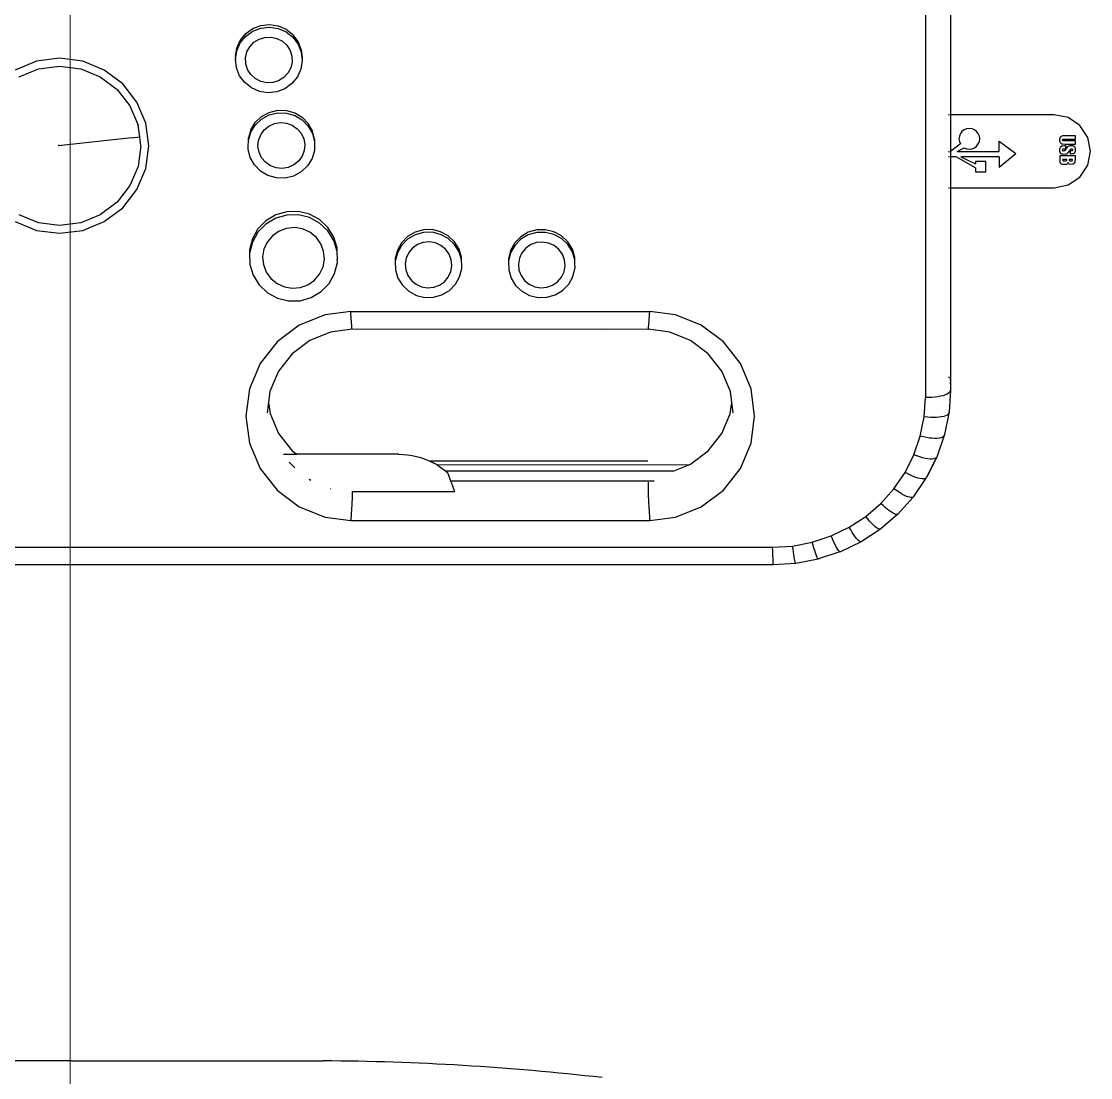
# Model space of a CAD drawing. Header units: millimetres. Extents: x 3552052 to 4144896, y -707811 to -630695.
# Drawn here: x 3697262.9 to 3697517.8, y -683741.3 to -683489.4 of the extents above; entities that cross this region are included whole.
import ezdxf

# ---------------------------------------------------------------- set-up
doc = ezdxf.new("R2010")
doc.units = ezdxf.units.MM
doc.header["$LTSCALE"] = 6
doc.header["$MEASUREMENT"] = 0
doc.layers.add('ELE-4M UPS P.SB', color=3, linetype='CONTINUOUS', lineweight=0)
doc.layers.add('EQP', color=6, linetype='CONTINUOUS', lineweight=0)

# ---------------------------------------------------------------- blocks, each defined once
blk = doc.blocks.new('2')
at = {"layer": 'ELE-4M UPS P.SB', "color": 251, "linetype": 'ByBlock'}
blk.add_line((3601460.77, -685926.45), (3601460.77, -681421.37), dxfattribs=at)

msp = doc.modelspace()

# ---------------------------------------------------------------- linework, layer by layer
at = {"layer": 'EQP', "lineweight": -3}
for p, q in [((3697478.43, -683296.71), (3697478.43, -683579.12)), ((3697484.38, -683418.49), (3697484.37, -683493.56)), ((3697316.35, -683492.36), (3697318.02, -683491.16)), ((3697316.35, -683492.99), (3697318.02, -683491.78)), ((3697318.02, -683491.16), (3697319.96, -683490.41)), ((3697318.02, -683491.78), (3697319.96, -683491.04)), ((3697319.96, -683490.41), (3697322.03, -683490.19)), ((3697319.96, -683491.04), (3697322.03, -683490.82)), ((3697322.03, -683490.19), (3697324.08, -683490.5)), ((3697322.03, -683490.82), (3697324.08, -683491.12)), ((3697324.08, -683490.5), (3697325.99, -683491.32)), ((3697324.08, -683491.12), (3697325.99, -683491.94)), ((3697325.99, -683491.32), (3697327.61, -683492.59)), ((3697325.99, -683491.94), (3697327.61, -683493.22)), ((3697314.21, -683495.83), (3697315.05, -683493.96)), ((3697314.21, -683496.45), (3697315.05, -683494.58)), ((3697315.05, -683493.96), (3697316.35, -683492.36)), ((3697315.05, -683494.58), (3697316.35, -683492.99)), ((3697317.31, -683495.47), (3697318.3, -683494.42)), ((3697318.3, -683494.42), (3697319.53, -683493.66)), ((3697319.53, -683493.66), (3697320.92, -683493.24)), ((3697320.92, -683493.24), (3697322.38, -683493.18)), ((3697322.38, -683493.18), (3697323.8, -683493.5)), ((3697323.8, -683493.5), (3697325.09, -683494.16)), ((3697325.09, -683494.16), (3697326.16, -683495.13)), ((3697328.85, -683494.24), (3697327.61, -683492.59)), ((3697327.61, -683493.22), (3697328.85, -683494.86)), ((3697329.6, -683496.14), (3697328.85, -683494.24)), ((3697484.37, -683493.56), (3697484.38, -683495.91)), ((3697313.9, -683497.84), (3697314.21, -683495.83)), ((3697313.9, -683498.47), (3697314.21, -683496.45)), ((3697316.31, -683498.12), (3697316.63, -683496.73)), ((3697316.63, -683496.73), (3697317.31, -683495.47)), ((3697326.16, -683495.13), (3697326.93, -683496.34)), ((3697326.93, -683496.34), (3697327.36, -683497.71)), ((3697328.85, -683494.86), (3697329.6, -683496.76)), ((3697329.6, -683496.14), (3697329.83, -683498.16)), ((3697329.6, -683496.76), (3697329.83, -683498.79)), ((3697484.38, -683495.91), (3697484.37, -683511.73)), ((3697266.49, -683498.95), (3697261.35, -683501.04)), ((3697271.99, -683498.24), (3697266.49, -683498.95)), ((3697277.5, -683498.95), (3697271.99, -683498.24)), ((3697282.63, -683501.04), (3697277.5, -683498.95)), ((3697313.9, -683497.84), (3697313.9, -683498.47)), ((3697314.12, -683500.49), (3697313.9, -683498.47)), ((3697316.36, -683499.55), (3697316.31, -683498.12)), ((3697316.79, -683500.91), (3697316.36, -683499.55)), ((3697327.42, -683499.13), (3697327.09, -683500.53)), ((3697327.36, -683497.71), (3697327.42, -683499.13)), ((3697329.83, -683498.79), (3697329.52, -683500.81)), ((3697329.83, -683498.16), (3697329.83, -683498.79)), ((3697262.31, -683502.66), (3697266.98, -683500.77)), ((3697266.98, -683500.77), (3697271.99, -683500.12)), ((3697271.99, -683500.12), (3697277.01, -683500.77)), ((3697277.01, -683500.77), (3697281.68, -683502.66)), ((3697287.04, -683504.35), (3697282.63, -683501.04)), ((3697314.88, -683502.4), (3697314.12, -683500.49)), ((3697317.57, -683502.12), (3697316.79, -683500.91)), ((3697318.64, -683503.09), (3697317.57, -683502.12)), ((3697326.42, -683501.79), (3697325.43, -683502.84)), ((3697327.09, -683500.53), (3697326.42, -683501.79)), ((3697329.52, -683500.81), (3697328.68, -683502.67)), ((3697281.68, -683502.66), (3697285.69, -683505.68)), ((3697290.42, -683508.67), (3697287.04, -683504.35)), ((3697316.11, -683504.04), (3697314.88, -683502.4)), ((3697317.74, -683505.31), (3697316.11, -683504.04)), ((3697319.93, -683503.76), (3697318.64, -683503.09)), ((3697321.35, -683504.08), (3697319.93, -683503.76)), ((3697322.8, -683504.02), (3697321.35, -683504.08)), ((3697324.19, -683503.6), (3697322.8, -683504.02)), ((3697325.43, -683502.84), (3697324.19, -683503.6)), ((3697327.38, -683504.27), (3697325.7, -683505.48)), ((3697328.68, -683502.67), (3697327.38, -683504.27)), ((3697285.69, -683505.68), (3697288.76, -683509.61)), ((3697319.64, -683506.13), (3697317.74, -683505.31)), ((3697321.7, -683506.44), (3697319.64, -683506.13)), ((3697323.77, -683506.22), (3697321.7, -683506.44)), ((3697325.7, -683505.48), (3697323.77, -683506.22)), ((3697288.76, -683509.61), (3697290.7, -683514.19)), ((3697292.55, -683513.71), (3697290.42, -683508.67)), ((3697318.64, -683513.52), (3697320.14, -683512.11)), ((3697320.14, -683512.11), (3697321.96, -683511.13)), ((3697320.14, -683512.73), (3697321.96, -683511.75)), ((3697321.96, -683511.13), (3697323.98, -683510.64)), ((3697321.96, -683511.75), (3697323.98, -683511.26)), ((3697323.98, -683510.64), (3697326.06, -683510.68)), ((3697323.98, -683511.26), (3697326.06, -683511.31)), ((3697326.06, -683510.68), (3697328.06, -683511.25)), ((3697326.06, -683511.31), (3697328.06, -683511.87)), ((3697328.06, -683511.25), (3697329.84, -683512.31)), ((3697328.06, -683511.87), (3697329.84, -683512.93)), ((3697331.28, -683513.78), (3697329.84, -683512.31)), ((3697484.16, -683511.73), (3697483.9, -683511.73)), ((3697484.37, -683511.73), (3697484.32, -683511.73)), ((3697509.1, -683511.73), (3697484.37, -683511.73)), ((3697484.37, -683511.73), (3697484.38, -683520.43)), ((3697512.42, -683512.39), (3697509.1, -683511.73)), ((3697515.24, -683514.28), (3697512.42, -683512.39)), ((3697291.07, -683516.99), (3697290.7, -683514.19)), ((3697293.28, -683519.11), (3697292.55, -683513.71)), ((3697317.56, -683515.27), (3697318.64, -683513.52)), ((3697317.56, -683515.89), (3697318.64, -683514.15)), ((3697318.64, -683514.15), (3697320.14, -683512.73)), ((3697320.77, -683515.31), (3697321.89, -683514.4)), ((3697321.89, -683514.4), (3697323.21, -683513.8)), ((3697323.21, -683513.8), (3697324.65, -683513.56)), ((3697324.65, -683513.56), (3697326.1, -683513.7)), ((3697326.1, -683513.7), (3697327.46, -683514.19)), ((3697327.46, -683514.19), (3697328.65, -683515.02)), ((3697328.65, -683515.02), (3697329.58, -683516.12)), ((3697329.84, -683512.93), (3697331.28, -683514.4)), ((3697332.28, -683515.56), (3697331.28, -683513.78)), ((3697331.28, -683514.4), (3697332.28, -683516.19)), ((3697488.87, -683514.97), (3697488.23, -683515.05)), ((3697489.51, -683515.05), (3697488.87, -683514.97)), ((3697517.13, -683517.1), (3697515.24, -683514.28)), ((3697289.15, -683517.21), (3697271.7, -683519.14)), ((3697289.15, -683517.21), (3697291.07, -683516.99)), ((3697291.36, -683519.11), (3697291.07, -683516.99)), ((3697317.56, -683515.27), (3697316.98, -683517.23)), ((3697316.98, -683517.85), (3697317.56, -683515.89)), ((3697316.98, -683517.85), (3697316.98, -683517.23)), ((3697319.42, -683517.82), (3697319.92, -683516.48)), ((3697319.92, -683516.48), (3697320.77, -683515.31)), ((3697329.58, -683516.12), (3697330.19, -683517.41)), ((3697330.19, -683517.41), (3697330.43, -683518.82)), ((3697332.78, -683517.55), (3697332.28, -683515.56)), ((3697332.28, -683516.19), (3697332.78, -683518.17)), ((3697332.78, -683517.55), (3697332.78, -683518.17)), ((3697486.49, -683516.8), (3697486.4, -683517.44)), ((3697486.4, -683517.44), (3697486.49, -683518.08)), ((3697486.73, -683516.2), (3697486.49, -683516.8)), ((3697487.12, -683515.69), (3697486.73, -683516.2)), ((3697487.64, -683515.3), (3697487.12, -683515.69)), ((3697488.23, -683515.05), (3697487.64, -683515.3)), ((3697490.11, -683515.3), (3697489.51, -683515.05)), ((3697490.62, -683515.69), (3697490.11, -683515.3)), ((3697491.01, -683516.2), (3697490.62, -683515.69)), ((3697491.26, -683516.8), (3697491.01, -683516.2)), ((3697491.34, -683517.44), (3697491.26, -683516.8)), ((3697491.26, -683518.08), (3697491.34, -683517.44)), ((3697510.43, -683517.74), (3697510.46, -683517.44)), ((3697510.46, -683517.44), (3697510.54, -683517.17)), ((3697510.54, -683517.17), (3697510.66, -683516.96)), ((3697510.66, -683516.96), (3697510.81, -683516.81)), ((3697510.81, -683516.81), (3697510.99, -683516.71)), ((3697510.99, -683516.71), (3697511.17, -683516.66)), ((3697511.4, -683517.57), (3697511.1, -683517.59)), ((3697511.17, -683516.66), (3697511.96, -683516.64)), ((3697514.07, -683517.57), (3697511.4, -683517.57)), ((3697511.96, -683516.64), (3697514.07, -683516.64)), ((3697514.07, -683516.64), (3697514.07, -683517.57)), ((3697517.79, -683520.42), (3697517.13, -683517.1)), ((3697271.68, -683518.89), (3697271.68, -683518.94)), ((3697271.68, -683518.94), (3697271.7, -683519.14)), ((3697291.36, -683519.11), (3697290.7, -683524.02)), ((3697292.55, -683524.51), (3697293.28, -683519.11)), ((3697316.94, -683519.27), (3697316.98, -683517.85)), ((3697316.95, -683519.31), (3697316.94, -683519.27)), ((3697316.94, -683519.89), (3697316.95, -683519.31)), ((3697317.43, -683521.87), (3697316.94, -683519.89)), ((3697319.28, -683519.24), (3697319.42, -683517.82)), ((3697319.53, -683520.65), (3697319.28, -683519.24)), ((3697330.43, -683518.82), (3697330.3, -683520.24)), ((3697332.78, -683518.17), (3697332.74, -683520.21)), ((3697486.73, -683518.67), (3697484.38, -683520.43)), ((3697485.95, -683520.47), (3697487.64, -683519.58)), ((3697486.49, -683518.08), (3697486.73, -683518.67)), ((3697487.64, -683519.58), (3697488.23, -683519.83)), ((3697488.23, -683519.83), (3697488.87, -683519.91)), ((3697488.87, -683519.91), (3697489.51, -683519.83)), ((3697489.51, -683519.83), (3697490.11, -683519.58)), ((3697490.11, -683519.58), (3697490.62, -683519.19)), ((3697490.62, -683519.19), (3697491.01, -683518.67)), ((3697491.01, -683518.67), (3697491.26, -683518.08)), ((3697496.01, -683518), (3697499.98, -683520.94)), ((3697496.01, -683520.47), (3697496.01, -683518)), ((3697510.46, -683518), (3697510.43, -683517.74)), ((3697510.43, -683520.13), (3697510.47, -683519.79)), ((3697510.52, -683518.24), (3697510.46, -683518)), ((3697510.47, -683519.79), (3697510.57, -683519.5)), ((3697510.63, -683518.43), (3697510.52, -683518.24)), ((3697510.57, -683519.5), (3697510.73, -683519.28)), ((3697510.78, -683518.58), (3697510.63, -683518.43)), ((3697510.73, -683519.28), (3697510.93, -683519.15)), ((3697510.96, -683518.68), (3697510.78, -683518.58)), ((3697510.93, -683519.15), (3697511.2, -683519.09)), ((3697511.12, -683518.73), (3697510.96, -683518.68)), ((3697511.05, -683517.63), (3697511.04, -683517.7)), ((3697511.04, -683517.7), (3697511.05, -683517.77)), ((3697511.05, -683520.02), (3697511.04, -683520.09)), ((3697511.04, -683520.09), (3697511.05, -683520.18)), ((3697511.1, -683517.59), (3697511.05, -683517.63)), ((3697511.05, -683517.77), (3697511.11, -683517.81)), ((3697511.09, -683519.97), (3697511.05, -683520.02)), ((3697511.19, -683519.94), (3697511.09, -683519.97)), ((3697511.11, -683517.81), (3697511.45, -683517.83)), ((3697511.69, -683518.76), (3697511.12, -683518.73)), ((3697511.35, -683519.93), (3697511.19, -683519.94)), ((3697511.2, -683519.09), (3697511.55, -683519.07)), ((3697511.78, -683519.93), (3697511.35, -683519.93)), ((3697511.45, -683517.83), (3697514.07, -683517.83)), ((3697511.55, -683519.07), (3697511.78, -683519.07)), ((3697514.07, -683518.76), (3697511.69, -683518.76)), ((3697511.74, -683520.19), (3697512.06, -683519.76)), ((3697511.78, -683519.07), (3697511.78, -683519.93)), ((3697512.06, -683519.76), (3697512.39, -683519.3)), ((3697512.39, -683519.3), (3697512.51, -683519.2)), ((3697512.51, -683519.2), (3697512.68, -683519.12)), ((3697512.68, -683519.12), (3697512.88, -683519.06)), ((3697512.9, -683520.04), (3697512.78, -683520.22)), ((3697512.88, -683519.06), (3697513.14, -683519.04)), ((3697513, -683519.96), (3697512.9, -683520.04)), ((3697513.11, -683519.92), (3697513, -683519.96)), ((3697513.27, -683519.91), (3697513.11, -683519.92)), ((3697513.14, -683519.04), (3697513.5, -683519.07)), ((3697513.39, -683519.92), (3697513.27, -683519.91)), ((3697513.47, -683519.95), (3697513.39, -683519.92)), ((3697513.52, -683520), (3697513.47, -683519.95)), ((3697513.5, -683519.07), (3697513.74, -683519.15)), ((3697513.54, -683520.08), (3697513.52, -683520)), ((3697513.53, -683520.14), (3697513.54, -683520.08)), ((3697513.74, -683519.15), (3697513.91, -683519.28)), ((3697513.91, -683519.28), (3697514.04, -683519.48)), ((3697514.04, -683519.48), (3697514.12, -683519.74)), ((3697514.07, -683517.83), (3697514.07, -683518.76)), ((3697514.14, -683520.05), (3697514.11, -683520.38)), ((3697514.12, -683519.74), (3697514.14, -683520.05)), ((3697318.44, -683523.66), (3697317.43, -683521.87)), ((3697320.14, -683521.94), (3697319.53, -683520.65)), ((3697321.07, -683523.04), (3697320.14, -683521.94)), ((3697329.79, -683521.58), (3697328.95, -683522.75)), ((3697330.3, -683520.24), (3697329.79, -683521.58)), ((3697332.16, -683522.17), (3697331.08, -683523.91)), ((3697332.74, -683520.21), (3697332.16, -683522.17)), ((3697483.9, -683520.47), (3697484.16, -683520.47)), ((3697484.16, -683521.71), (3697483.9, -683521.71)), ((3697484.38, -683520.43), (3697484.32, -683520.47)), ((3697484.38, -683521.71), (3697484.32, -683521.71)), ((3697484.38, -683521.71), (3697484.37, -683529.11)), ((3697484.38, -683520.43), (3697484.38, -683521.71)), ((3697485.74, -683521.71), (3697484.38, -683521.71)), ((3697490.32, -683524.36), (3697485.74, -683521.71)), ((3697485.95, -683520.47), (3697496.01, -683520.47)), ((3697496.01, -683521.71), (3697486.87, -683521.71)), ((3697486.87, -683521.71), (3697490.32, -683523.4)), ((3697496.01, -683524.18), (3697499.98, -683520.94)), ((3697496.01, -683521.71), (3697496.01, -683524.18)), ((3697510.46, -683520.45), (3697510.43, -683520.13)), ((3697510.56, -683520.72), (3697510.46, -683520.45)), ((3697510.51, -683522.52), (3697510.51, -683521.45)), ((3697510.51, -683521.45), (3697514.07, -683521.45)), ((3697510.52, -683522.98), (3697510.51, -683522.52)), ((3697510.69, -683520.94), (3697510.56, -683520.72)), ((3697510.86, -683521.07), (3697510.69, -683520.94)), ((3697511.09, -683521.13), (3697510.86, -683521.07)), ((3697511.05, -683520.18), (3697511.11, -683520.23)), ((3697511.42, -683521.16), (3697511.09, -683521.13)), ((3697511.11, -683520.23), (3697511.2, -683520.27)), ((3697512.11, -683522.37), (3697511.12, -683522.37)), ((3697511.12, -683522.37), (3697511.14, -683522.53)), ((3697511.14, -683522.53), (3697511.18, -683522.62)), ((3697511.18, -683522.62), (3697511.27, -683522.66)), ((3697511.2, -683520.27), (3697511.32, -683520.28)), ((3697511.27, -683522.66), (3697511.45, -683522.68)), ((3697511.32, -683520.28), (3697511.58, -683520.26)), ((3697511.87, -683521.12), (3697511.42, -683521.16)), ((3697511.45, -683522.68), (3697511.78, -683522.68)), ((3697511.58, -683520.26), (3697511.74, -683520.19)), ((3697511.78, -683522.68), (3697511.97, -683522.66)), ((3697512.04, -683521.07), (3697511.87, -683521.12)), ((3697511.97, -683522.66), (3697512.06, -683522.63)), ((3697512.18, -683521), (3697512.04, -683521.07)), ((3697512.06, -683522.63), (3697512.1, -683522.54)), ((3697512.1, -683522.54), (3697512.11, -683522.37)), ((3697512.3, -683520.89), (3697512.18, -683521)), ((3697512.45, -683520.72), (3697512.3, -683520.89)), ((3697512.78, -683520.22), (3697512.45, -683520.72)), ((3697513.46, -683522.37), (3697512.67, -683522.37)), ((3697512.67, -683522.37), (3697512.67, -683522.47)), ((3697512.67, -683522.47), (3697512.69, -683522.58)), ((3697512.69, -683522.58), (3697512.74, -683522.64)), ((3697512.74, -683522.64), (3697512.87, -683522.67)), ((3697512.87, -683522.67), (3697513.12, -683522.68)), ((3697512.99, -683521.08), (3697512.99, -683520.22)), ((3697512.99, -683520.22), (3697513.26, -683520.22)), ((3697513.13, -683521.08), (3697512.99, -683521.08)), ((3697513.12, -683522.68), (3697513.36, -683522.65)), ((3697513.49, -683521.06), (3697513.13, -683521.08)), ((3697513.26, -683520.22), (3697513.49, -683520.19)), ((3697513.36, -683522.65), (3697513.44, -683522.57)), ((3697513.44, -683522.57), (3697513.46, -683522.37)), ((3697513.49, -683520.19), (3697513.53, -683520.14)), ((3697513.73, -683521), (3697513.49, -683521.06)), ((3697513.9, -683520.87), (3697513.73, -683521)), ((3697514.03, -683520.66), (3697513.9, -683520.87)), ((3697514.11, -683520.38), (3697514.03, -683520.66)), ((3697514.07, -683522.37), (3697514.05, -683522.76)), ((3697514.07, -683521.45), (3697514.07, -683522.37)), ((3697517.13, -683523.75), (3697517.79, -683520.42)), ((3697290.7, -683524.02), (3697288.76, -683528.6)), ((3697290.42, -683529.54), (3697292.55, -683524.51)), ((3697319.88, -683525.13), (3697318.44, -683523.66)), ((3697321.66, -683526.19), (3697319.88, -683525.13)), ((3697322.26, -683523.87), (3697321.07, -683523.04)), ((3697323.62, -683524.36), (3697322.26, -683523.87)), ((3697325.07, -683524.5), (3697323.62, -683524.36)), ((3697326.51, -683524.26), (3697325.07, -683524.5)), ((3697327.83, -683523.66), (3697326.51, -683524.26)), ((3697328.95, -683522.75), (3697327.83, -683523.66)), ((3697331.08, -683523.91), (3697329.58, -683525.33)), ((3697490.32, -683522.84), (3697490.32, -683523.4)), ((3697492.79, -683522.84), (3697490.32, -683522.84)), ((3697490.32, -683524.36), (3697490.32, -683525.31)), ((3697492.79, -683525.31), (3697492.79, -683522.84)), ((3697510.57, -683523.26), (3697510.52, -683522.98)), ((3697510.66, -683523.41), (3697510.57, -683523.26)), ((3697510.81, -683523.52), (3697510.66, -683523.41)), ((3697511.03, -683523.58), (3697510.81, -683523.52)), ((3697511.34, -683523.6), (3697511.03, -683523.58)), ((3697511.67, -683523.6), (3697511.34, -683523.6)), ((3697511.98, -683523.57), (3697511.67, -683523.6)), ((3697512.19, -683523.49), (3697511.98, -683523.57)), ((3697512.34, -683523.32), (3697512.19, -683523.49)), ((3697512.43, -683523.05), (3697512.34, -683523.32)), ((3697512.51, -683523.29), (3697512.43, -683523.05)), ((3697512.62, -683523.44), (3697512.51, -683523.29)), ((3697512.79, -683523.51), (3697512.62, -683523.44)), ((3697513.06, -683523.54), (3697512.79, -683523.51)), ((3697513.45, -683523.5), (3697513.06, -683523.54)), ((3697513.61, -683523.46), (3697513.45, -683523.5)), ((3697513.72, -683523.4), (3697513.61, -683523.46)), ((3697513.9, -683523.24), (3697513.72, -683523.4)), ((3697514, -683523.03), (3697513.9, -683523.24)), ((3697514.05, -683522.76), (3697514, -683523.03)), ((3697515.24, -683526.57), (3697517.13, -683523.75)), ((3697323.66, -683526.76), (3697321.66, -683526.19)), ((3697325.74, -683526.8), (3697323.66, -683526.76)), ((3697327.76, -683526.31), (3697325.74, -683526.8)), ((3697329.58, -683525.33), (3697327.76, -683526.31)), ((3697490.32, -683525.31), (3697492.79, -683525.31)), ((3697512.42, -683528.45), (3697515.24, -683526.57)), ((3697288.76, -683528.6), (3697285.69, -683532.54)), ((3697287.04, -683533.87), (3697290.42, -683529.54)), ((3697483.9, -683529.11), (3697484.16, -683529.11)), ((3697484.32, -683529.11), (3697484.37, -683529.11)), ((3697484.37, -683529.11), (3697484.37, -683575.06)), ((3697484.37, -683529.11), (3697509.1, -683529.11)), ((3697509.1, -683529.11), (3697512.42, -683528.45)), ((3697285.69, -683532.54), (3697281.68, -683535.55)), ((3697282.63, -683537.18), (3697287.04, -683533.87)), ((3697326.16, -683534.82), (3697323.52, -683535.57)), ((3697328.9, -683534.76), (3697326.16, -683534.82)), ((3697331.57, -683535.41), (3697328.9, -683534.76)), ((3697333.98, -683536.7), (3697331.57, -683535.41)), ((3697261.35, -683537.18), (3697266.49, -683539.27)), ((3697266.98, -683537.45), (3697262.31, -683535.55)), ((3697271.99, -683538.1), (3697266.98, -683537.45)), ((3697277.01, -683537.45), (3697271.99, -683538.1)), ((3697281.68, -683535.55), (3697277.01, -683537.45)), ((3697277.5, -683539.27), (3697282.63, -683537.18)), ((3697321.17, -683536.96), (3697319.27, -683538.91)), ((3697321.17, -683537.79), (3697319.27, -683539.73)), ((3697323.52, -683535.57), (3697321.17, -683536.96)), ((3697323.52, -683536.39), (3697321.17, -683537.79)), ((3697326.16, -683535.64), (3697323.52, -683536.39)), ((3697328.9, -683535.59), (3697326.16, -683535.64)), ((3697331.57, -683536.23), (3697328.9, -683535.59)), ((3697333.98, -683537.53), (3697331.57, -683536.23)), ((3697335.96, -683538.57), (3697333.98, -683536.7)), ((3697335.96, -683539.39), (3697333.98, -683537.53)), ((3697266.49, -683539.27), (3697271.99, -683539.98)), ((3697271.99, -683539.98), (3697277.5, -683539.27)), ((3697319.27, -683538.91), (3697317.95, -683541.26)), ((3697319.27, -683539.73), (3697317.95, -683542.09)), ((3697324.31, -683539.45), (3697322.74, -683540.54)), ((3697326.11, -683538.8), (3697324.31, -683539.45)), ((3697328.03, -683538.62), (3697326.11, -683538.8)), ((3697329.92, -683538.94), (3697328.03, -683538.62)), ((3697331.67, -683539.73), (3697329.92, -683538.94)), ((3697333.15, -683540.93), (3697331.67, -683539.73)), ((3697337.38, -683540.87), (3697335.96, -683538.57)), ((3697337.38, -683541.7), (3697335.96, -683539.39)), ((3697356.73, -683539.72), (3697354.95, -683540.77)), ((3697356.73, -683540.34), (3697354.95, -683541.4)), ((3697358.73, -683539.15), (3697356.73, -683539.72)), ((3697358.73, -683539.77), (3697356.73, -683540.34)), ((3697360.81, -683539.1), (3697358.73, -683539.15)), ((3697360.81, -683539.73), (3697358.73, -683539.77)), ((3697362.83, -683539.59), (3697360.81, -683539.1)), ((3697362.83, -683540.22), (3697360.81, -683539.73)), ((3697364.65, -683540.58), (3697362.83, -683539.59)), ((3697364.65, -683541.2), (3697362.83, -683540.22)), ((3697383.73, -683539.73), (3697381.95, -683540.79)), ((3697383.73, -683540.36), (3697381.95, -683541.41)), ((3697385.73, -683539.16), (3697383.73, -683539.73)), ((3697385.73, -683539.79), (3697383.73, -683540.36)), ((3697387.81, -683539.12), (3697385.73, -683539.16)), ((3697387.81, -683539.75), (3697385.73, -683539.79)), ((3697389.83, -683539.61), (3697387.81, -683539.12)), ((3697389.83, -683540.23), (3697387.81, -683539.75)), ((3697391.65, -683540.59), (3697389.83, -683539.61)), ((3697391.65, -683541.22), (3697389.83, -683540.23)), ((3697317.95, -683541.26), (3697317.29, -683543.88)), ((3697317.95, -683542.09), (3697317.29, -683544.7)), ((3697321.51, -683541.99), (3697320.71, -683543.71)), ((3697322.74, -683540.54), (3697321.51, -683541.99)), ((3697334.26, -683542.47), (3697333.15, -683540.93)), ((3697334.93, -683544.24), (3697334.26, -683542.47)), ((3697338.14, -683543.46), (3697337.38, -683540.87)), ((3697338.14, -683544.28), (3697337.38, -683541.7)), ((3697353.51, -683542.24), (3697352.51, -683544.03)), ((3697353.51, -683542.87), (3697352.51, -683544.66)), ((3697354.95, -683540.77), (3697353.51, -683542.24)), ((3697354.95, -683541.4), (3697353.51, -683542.87)), ((3697357.33, -683542.66), (3697356.14, -683543.48)), ((3697358.69, -683542.16), (3697357.33, -683542.66)), ((3697360.14, -683542.03), (3697358.69, -683542.16)), ((3697361.58, -683542.27), (3697360.14, -683542.03)), ((3697362.9, -683542.87), (3697361.58, -683542.27)), ((3697364.02, -683543.78), (3697362.9, -683542.87)), ((3697366.15, -683541.99), (3697364.65, -683540.58)), ((3697366.15, -683542.61), (3697364.65, -683541.2)), ((3697367.23, -683543.73), (3697366.15, -683541.99)), ((3697367.23, -683544.36), (3697366.15, -683542.61)), ((3697380.51, -683542.26), (3697379.51, -683544.05)), ((3697380.51, -683542.88), (3697379.51, -683544.67)), ((3697381.95, -683540.79), (3697380.51, -683542.26)), ((3697381.95, -683541.41), (3697380.51, -683542.88)), ((3697384.33, -683542.67), (3697383.14, -683543.5)), ((3697385.69, -683542.18), (3697384.33, -683542.67)), ((3697387.14, -683542.05), (3697385.69, -683542.18)), ((3697388.58, -683542.29), (3697387.14, -683542.05)), ((3697389.9, -683542.88), (3697388.58, -683542.29)), ((3697391.02, -683543.8), (3697389.9, -683542.88)), ((3697393.15, -683542), (3697391.65, -683540.59)), ((3697393.15, -683542.63), (3697391.65, -683541.22)), ((3697394.23, -683543.75), (3697393.15, -683542)), ((3697394.23, -683544.37), (3697393.15, -683542.63)), ((3697317.29, -683543.88), (3697317.29, -683544.7)), ((3697317.29, -683544.7), (3697317.35, -683547.4)), ((3697320.71, -683543.71), (3697320.39, -683545.56)), ((3697320.39, -683545.56), (3697320.57, -683547.44)), ((3697335.1, -683546.12), (3697334.93, -683544.24)), ((3697338.14, -683544.28), (3697338.14, -683543.46)), ((3697338.2, -683546.15), (3697338.14, -683544.28)), ((3697352.51, -683544.03), (3697352.01, -683546.01)), ((3697352.51, -683544.66), (3697352.01, -683546.64)), ((3697355.21, -683544.58), (3697354.6, -683545.88)), ((3697356.14, -683543.48), (3697355.21, -683544.58)), ((3697364.87, -683544.94), (3697364.02, -683543.78)), ((3697365.37, -683546.28), (3697364.87, -683544.94)), ((3697367.81, -683545.69), (3697367.23, -683543.73)), ((3697367.81, -683546.32), (3697367.23, -683544.36)), ((3697379.51, -683544.05), (3697379.01, -683546.03)), ((3697379.51, -683544.67), (3697379.01, -683546.65)), ((3697382.21, -683544.6), (3697381.6, -683545.9)), ((3697383.14, -683543.5), (3697382.21, -683544.6)), ((3697391.87, -683544.96), (3697391.02, -683543.8)), ((3697392.37, -683546.3), (3697391.87, -683544.96)), ((3697394.81, -683545.71), (3697394.23, -683543.75)), ((3697394.81, -683546.33), (3697394.23, -683544.37)), ((3697317.35, -683547.4), (3697318.11, -683549.98)), ((3697320.57, -683547.44), (3697321.23, -683549.21)), ((3697333.98, -683549.69), (3697334.78, -683547.97)), ((3697334.78, -683547.97), (3697335.1, -683546.12)), ((3697337.55, -683549.59), (3697338.2, -683546.97)), ((3697338.19, -683546.21), (3697338.2, -683546.15)), ((3697338.2, -683546.97), (3697338.19, -683546.21)), ((3697352.01, -683546.01), (3697352.01, -683546.64)), ((3697352.01, -683546.64), (3697352.05, -683548.68)), ((3697354.6, -683545.88), (3697354.36, -683547.29)), ((3697354.36, -683547.29), (3697354.49, -683548.71)), ((3697365.26, -683549.11), (3697365.51, -683547.71)), ((3697365.51, -683547.71), (3697365.37, -683546.28)), ((3697367.81, -683546.32), (3697367.81, -683545.69)), ((3697367.85, -683547.73), (3697367.81, -683546.32)), ((3697367.84, -683547.78), (3697367.85, -683547.73)), ((3697367.85, -683548.36), (3697367.84, -683547.78)), ((3697379.01, -683546.03), (3697379.01, -683546.65)), ((3697379.01, -683546.65), (3697379.05, -683548.69)), ((3697381.6, -683545.9), (3697381.36, -683547.3)), ((3697381.36, -683547.3), (3697381.49, -683548.73)), ((3697392.26, -683549.13), (3697392.51, -683547.72)), ((3697392.51, -683547.72), (3697392.37, -683546.3)), ((3697394.81, -683546.33), (3697394.81, -683545.71)), ((3697394.85, -683547.75), (3697394.81, -683546.33)), ((3697394.84, -683547.8), (3697394.85, -683547.75)), ((3697394.84, -683547.8), (3697394.85, -683548.37)), ((3697318.11, -683549.98), (3697319.53, -683552.29)), ((3697321.23, -683549.21), (3697322.34, -683550.75)), ((3697332.75, -683551.14), (3697333.98, -683549.69)), ((3697336.22, -683551.95), (3697337.55, -683549.59)), ((3697352.05, -683548.68), (3697352.63, -683550.64)), ((3697352.63, -683550.64), (3697353.71, -683552.38)), ((3697354.49, -683548.71), (3697355, -683550.05)), ((3697355, -683550.05), (3697355.84, -683551.21)), ((3697363.72, -683551.51), (3697364.65, -683550.41)), ((3697364.65, -683550.41), (3697365.26, -683549.11)), ((3697366.35, -683552.13), (3697367.36, -683550.34)), ((3697367.36, -683550.34), (3697367.85, -683548.36)), ((3697379.05, -683548.69), (3697379.63, -683550.65)), ((3697379.63, -683550.65), (3697380.71, -683552.4)), ((3697381.49, -683548.73), (3697382, -683550.06)), ((3697382, -683550.06), (3697382.84, -683551.23)), ((3697390.72, -683551.53), (3697391.65, -683550.43)), ((3697391.65, -683550.43), (3697392.26, -683549.13)), ((3697393.35, -683552.14), (3697394.36, -683550.35)), ((3697394.36, -683550.35), (3697394.85, -683548.37)), ((3697319.53, -683552.29), (3697321.52, -683554.15)), ((3697322.34, -683550.75), (3697323.82, -683551.95)), ((3697323.82, -683551.95), (3697325.57, -683552.74)), ((3697325.57, -683552.74), (3697327.46, -683553.06)), ((3697327.46, -683553.06), (3697329.38, -683552.88)), ((3697329.38, -683552.88), (3697331.18, -683552.23)), ((3697331.18, -683552.23), (3697332.75, -683551.14)), ((3697334.32, -683553.89), (3697336.22, -683551.95)), ((3697353.71, -683552.38), (3697355.21, -683553.79)), ((3697355.84, -683551.21), (3697356.96, -683552.13)), ((3697356.96, -683552.13), (3697358.28, -683552.72)), ((3697358.28, -683552.72), (3697359.72, -683552.96)), ((3697359.72, -683552.96), (3697361.17, -683552.83)), ((3697361.17, -683552.83), (3697362.53, -683552.34)), ((3697362.53, -683552.34), (3697363.72, -683551.51)), ((3697364.91, -683553.6), (3697366.35, -683552.13)), ((3697380.71, -683552.4), (3697382.21, -683553.81)), ((3697382.84, -683551.23), (3697383.96, -683552.14)), ((3697383.96, -683552.14), (3697385.28, -683552.74)), ((3697385.28, -683552.74), (3697386.72, -683552.98)), ((3697386.72, -683552.98), (3697388.17, -683552.85)), ((3697388.17, -683552.85), (3697389.53, -683552.35)), ((3697389.53, -683552.35), (3697390.72, -683551.53)), ((3697391.91, -683553.61), (3697393.35, -683552.14)), ((3697321.52, -683554.15), (3697323.92, -683555.45)), ((3697323.92, -683555.45), (3697326.59, -683556.09)), ((3697329.33, -683556.04), (3697331.97, -683555.29)), ((3697331.97, -683555.29), (3697334.32, -683553.89)), ((3697355.21, -683553.79), (3697357.03, -683554.78)), ((3697357.03, -683554.78), (3697359.05, -683555.26)), ((3697359.05, -683555.26), (3697361.13, -683555.22)), ((3697361.13, -683555.22), (3697363.13, -683554.65)), ((3697363.13, -683554.65), (3697364.91, -683553.6)), ((3697382.21, -683553.81), (3697384.03, -683554.79)), ((3697384.03, -683554.79), (3697386.05, -683555.28)), ((3697386.05, -683555.28), (3697388.13, -683555.24)), ((3697388.13, -683555.24), (3697390.13, -683554.67)), ((3697390.13, -683554.67), (3697391.91, -683553.61)), ((3697326.59, -683556.09), (3697329.33, -683556.04)), ((3697335.27, -683559.4), (3697329.12, -683561.89)), ((3697341.39, -683558.61), (3697335.27, -683559.4)), ((3697341.43, -683559.22), (3697341.39, -683558.61)), ((3697341.39, -683558.61), (3697412.67, -683558.61)), ((3697341.47, -683559.83), (3697341.43, -683559.22)), ((3697341.51, -683560.41), (3697341.47, -683559.83)), ((3697341.55, -683560.96), (3697341.51, -683560.41)), ((3697412.52, -683560.96), (3697412.55, -683560.41)), ((3697412.55, -683560.41), (3697412.59, -683559.83)), ((3697412.59, -683559.83), (3697412.63, -683559.22)), ((3697412.63, -683559.22), (3697412.67, -683558.61)), ((3697418.79, -683559.4), (3697412.67, -683558.61)), ((3697424.94, -683561.89), (3697418.79, -683559.4)), ((3697329.12, -683561.89), (3697323.84, -683565.87)), ((3697341.71, -683562.87), (3697336.58, -683563.56)), ((3697341.59, -683561.46), (3697341.55, -683560.96)), ((3697341.62, -683561.9), (3697341.59, -683561.46)), ((3697341.65, -683562.27), (3697341.62, -683561.9)), ((3697341.68, -683562.56), (3697341.65, -683562.27)), ((3697341.7, -683562.76), (3697341.68, -683562.56)), ((3697341.73, -683562.82), (3697341.7, -683562.76)), ((3697341.73, -683562.82), (3697341.71, -683562.87)), ((3697401.76, -683562.89), (3697341.71, -683562.87)), ((3697341.73, -683562.76), (3697341.73, -683562.82)), ((3697412.35, -683562.87), (3697401.76, -683562.89)), ((3697412.34, -683562.76), (3697412.34, -683562.82)), ((3697412.34, -683562.82), (3697412.37, -683562.76)), ((3697412.34, -683562.82), (3697412.35, -683562.87)), ((3697417.48, -683563.56), (3697412.35, -683562.87)), ((3697412.37, -683562.76), (3697412.39, -683562.56)), ((3697412.39, -683562.56), (3697412.41, -683562.27)), ((3697412.41, -683562.27), (3697412.44, -683561.9)), ((3697412.44, -683561.9), (3697412.48, -683561.46)), ((3697412.48, -683561.46), (3697412.52, -683560.96)), ((3697430.23, -683565.87), (3697424.94, -683561.89)), ((3697323.84, -683565.87), (3697319.79, -683571.05)), ((3697331.66, -683565.56), (3697327.43, -683568.74)), ((3697336.58, -683563.56), (3697331.66, -683565.56)), ((3697422.41, -683565.56), (3697417.48, -683563.56)), ((3697426.64, -683568.74), (3697422.41, -683565.56)), ((3697434.28, -683571.05), (3697430.23, -683565.87)), ((3697319.79, -683571.05), (3697317.24, -683577.08)), ((3697327.43, -683568.74), (3697324.18, -683572.89)), ((3697429.89, -683572.89), (3697426.64, -683568.74)), ((3697436.82, -683577.08), (3697434.28, -683571.05)), ((3697324.18, -683572.89), (3697322.14, -683577.72)), ((3697431.93, -683577.72), (3697429.89, -683572.89)), ((3697483.9, -683574.24), (3697484.11, -683574.45)), ((3697484.11, -683574.45), (3697484.16, -683574.52)), ((3697484.32, -683574.84), (3697484.37, -683575.06)), ((3697484.37, -683575.06), (3697484.32, -683575.77)), ((3697484.37, -683575.06), (3697484.38, -683577.41)), ((3697317.24, -683577.08), (3697316.37, -683583.55)), ((3697322.14, -683577.72), (3697321.82, -683580.3)), ((3697432.24, -683580.3), (3697431.93, -683577.72)), ((3697437.69, -683583.55), (3697436.82, -683577.08)), ((3697482.6, -683578.7), (3697482.02, -683578.84)), ((3697483.12, -683578.53), (3697482.6, -683578.7)), ((3697483.55, -683578.34), (3697483.12, -683578.53)), ((3697483.9, -683578.13), (3697483.55, -683578.34)), ((3697484.16, -683577.9), (3697483.9, -683578.13)), ((3697484.38, -683577.41), (3697484.03, -683582.65)), ((3697484.32, -683577.66), (3697484.16, -683577.9)), ((3697484.38, -683577.41), (3697484.32, -683577.66)), ((3697321.82, -683580.3), (3697321.49, -683582.79)), ((3697321.82, -683580.3), (3697322.18, -683582.98)), ((3697431.88, -683582.98), (3697432.24, -683580.3)), ((3697432.58, -683582.73), (3697432.24, -683580.3)), ((3697478.12, -683583.78), (3697478.43, -683579.12)), ((3697479.2, -683579.12), (3697478.43, -683579.12)), ((3697479.96, -683579.1), (3697479.2, -683579.12)), ((3697480.69, -683579.04), (3697479.96, -683579.1)), ((3697481.38, -683578.96), (3697480.69, -683579.04)), ((3697482.02, -683578.84), (3697481.38, -683578.96)), ((3697316.37, -683583.55), (3697317.24, -683590.02)), ((3697322.18, -683582.98), (3697324.18, -683587.69)), ((3697429.89, -683587.69), (3697431.88, -683583.02)), ((3697431.88, -683583.02), (3697431.88, -683582.98)), ((3697432.58, -683582.79), (3697432.58, -683582.73)), ((3697436.82, -683590.02), (3697437.69, -683583.55)), ((3697477.19, -683588.37), (3697478.12, -683583.78)), ((3697478.88, -683583.86), (3697478.12, -683583.78)), ((3697481.69, -683583.85), (3697481.05, -683583.91)), ((3697482.27, -683583.76), (3697481.69, -683583.85)), ((3697482.78, -683583.64), (3697482.27, -683583.76)), ((3697483.21, -683583.5), (3697482.78, -683583.64)), ((3697483.97, -683582.89), (3697482.95, -683587.99)), ((3697483.55, -683583.32), (3697483.21, -683583.5)), ((3697483.81, -683583.12), (3697483.55, -683583.32)), ((3697483.97, -683582.89), (3697483.81, -683583.12)), ((3697484.03, -683582.65), (3697483.97, -683582.89)), ((3697479.63, -683583.91), (3697478.88, -683583.86)), ((3697480.36, -683583.93), (3697479.63, -683583.91)), ((3697481.05, -683583.91), (3697480.36, -683583.93)), ((3697324.18, -683587.69), (3697327.43, -683591.84)), ((3697426.64, -683591.84), (3697429.89, -683587.69)), ((3697475.66, -683592.8), (3697477.19, -683588.37)), ((3697477.93, -683588.55), (3697477.19, -683588.37)), ((3697478.67, -683588.69), (3697477.93, -683588.55)), ((3697479.37, -683588.8), (3697478.67, -683588.69)), ((3697480.04, -683588.87), (3697479.37, -683588.8)), ((3697480.66, -683588.89), (3697480.04, -683588.87)), ((3697481.23, -683588.88), (3697480.66, -683588.89)), ((3697482.89, -683588.22), (3697481.11, -683593.37)), ((3697481.73, -683588.82), (3697481.23, -683588.88)), ((3697482.15, -683588.73), (3697481.73, -683588.82)), ((3697482.48, -683588.59), (3697482.15, -683588.73)), ((3697482.73, -683588.42), (3697482.48, -683588.59)), ((3697482.89, -683588.22), (3697482.73, -683588.42)), ((3697482.95, -683587.99), (3697482.89, -683588.22)), ((3697317.24, -683590.02), (3697319.79, -683596.05)), ((3697434.28, -683596.05), (3697436.82, -683590.02)), ((3697325.37, -683592.68), (3697328.54, -683592.68)), ((3697327.43, -683591.84), (3697328.54, -683592.68)), ((3697352.82, -683592.68), (3697328.54, -683592.68)), ((3697352.82, -683592.68), (3697353.88, -683592.72)), ((3697353.88, -683592.72), (3697354.95, -683592.81)), ((3697354.95, -683592.81), (3697356, -683592.97)), ((3697356, -683592.97), (3697357.05, -683593.19)), ((3697357.05, -683593.19), (3697358.08, -683593.48)), ((3697358.08, -683593.48), (3697359.09, -683593.83)), ((3697359.09, -683593.83), (3697360.08, -683594.23)), ((3697422.41, -683595.03), (3697426.64, -683591.84)), ((3697473.55, -683596.99), (3697475.66, -683592.8)), ((3697476.37, -683593.07), (3697475.66, -683592.8)), ((3697477.07, -683593.31), (3697476.37, -683593.07)), ((3697477.74, -683593.5), (3697477.07, -683593.31)), ((3697478.39, -683593.65), (3697477.74, -683593.5)), ((3697478.98, -683593.76), (3697478.39, -683593.65)), ((3697481.11, -683593.37), (3697478.66, -683598.24)), ((3697480.96, -683593.55), (3697478.71, -683598.02)), ((3697479.52, -683593.81), (3697478.98, -683593.76)), ((3697479.99, -683593.82), (3697479.52, -683593.81)), ((3697480.4, -683593.78), (3697479.99, -683593.82)), ((3697480.72, -683593.69), (3697480.4, -683593.78)), ((3697480.96, -683593.55), (3697480.72, -683593.69)), ((3697481.11, -683593.37), (3697480.96, -683593.55)), ((3697319.79, -683596.05), (3697323.84, -683601.23)), ((3697326.75, -683594.52), (3697327.35, -683595.23)), ((3697327.35, -683595.23), (3697328.04, -683595.92)), ((3697360.08, -683594.23), (3697361.04, -683594.7)), ((3697412.2, -683594.34), (3697360.31, -683594.34)), ((3697361.97, -683595.22), (3697361.04, -683594.7)), ((3697361.97, -683595.22), (3697362.87, -683595.8)), ((3697421.87, -683595.25), (3697361.97, -683595.22)), ((3697362.87, -683595.8), (3697363.73, -683596.43)), ((3697363.73, -683596.43), (3697364.08, -683596.72)), ((3697418.23, -683596.72), (3697421.87, -683595.25)), ((3697421.87, -683595.25), (3697422.41, -683595.03)), ((3697430.23, -683601.23), (3697434.28, -683596.05)), ((3697331.5, -683598.63), (3697331.87, -683598.85)), ((3697418.23, -683596.72), (3697364.08, -683596.72)), ((3697364.08, -683596.72), (3697364.56, -683597.11)), ((3697365.23, -683599.05), (3697364.56, -683597.11)), ((3697413.77, -683599.05), (3697365.23, -683599.05)), ((3697365.32, -683599.3), (3697365.23, -683599.05)), ((3697470.9, -683600.88), (3697473.55, -683596.99)), ((3697474.21, -683597.35), (3697473.55, -683596.99)), ((3697474.87, -683597.67), (3697474.21, -683597.35)), ((3697475.5, -683597.95), (3697474.87, -683597.67)), ((3697476.11, -683598.19), (3697475.5, -683597.95)), ((3697478.52, -683598.4), (3697475.58, -683602.76)), ((3697476.66, -683598.36), (3697476.11, -683598.19)), ((3697477.17, -683598.49), (3697476.66, -683598.36)), ((3697477.61, -683598.55), (3697477.17, -683598.49)), ((3697477.99, -683598.56), (3697477.61, -683598.55)), ((3697478.29, -683598.51), (3697477.99, -683598.56)), ((3697478.52, -683598.4), (3697478.29, -683598.51)), ((3697478.66, -683598.24), (3697478.52, -683598.4)), ((3697478.71, -683598.02), (3697478.66, -683598.24)), ((3697323.84, -683601.23), (3697329.12, -683605.2)), ((3697336.53, -683600.82), (3697336.65, -683600.85)), ((3697341.73, -683601.53), (3697366.1, -683601.53)), ((3697341.73, -683601.53), (3697341.73, -683602.76)), ((3697365.32, -683599.3), (3697366.1, -683601.53)), ((3697412.34, -683599.3), (3697412.34, -683602.76)), ((3697424.94, -683605.2), (3697430.23, -683601.23)), ((3697467.75, -683604.39), (3697470.9, -683600.88)), ((3697471.51, -683601.32), (3697470.9, -683600.88)), ((3697472.11, -683601.73), (3697471.51, -683601.32)), ((3697341.68, -683603.92), (3697341.65, -683604.4)), ((3697341.7, -683603.51), (3697341.68, -683603.92)), ((3697341.71, -683603.18), (3697341.7, -683603.51)), ((3697341.72, -683602.92), (3697341.71, -683603.18)), ((3697341.73, -683602.76), (3697341.72, -683602.92)), ((3697412.34, -683602.76), (3697412.34, -683602.92)), ((3697412.34, -683602.92), (3697412.35, -683603.18)), ((3697412.35, -683603.18), (3697412.37, -683603.51)), ((3697412.37, -683603.51), (3697412.39, -683603.92)), ((3697412.39, -683603.92), (3697412.41, -683604.4)), ((3697475.45, -683602.9), (3697471.81, -683606.97)), ((3697472.69, -683602.08), (3697472.11, -683601.73)), ((3697473.24, -683602.39), (3697472.69, -683602.08)), ((3697473.75, -683602.64), (3697473.24, -683602.39)), ((3697474.22, -683602.82), (3697473.75, -683602.64)), ((3697474.62, -683602.94), (3697474.22, -683602.82)), ((3697474.97, -683603), (3697474.62, -683602.94)), ((3697475.25, -683602.98), (3697474.97, -683603)), ((3697475.45, -683602.9), (3697475.25, -683602.98)), ((3697475.58, -683602.76), (3697475.45, -683602.9)), ((3697329.12, -683605.2), (3697335.27, -683607.7)), ((3697341.51, -683606.71), (3697341.47, -683607.32)), ((3697341.55, -683606.1), (3697341.51, -683606.71)), ((3697341.59, -683605.5), (3697341.55, -683606.1)), ((3697341.62, -683604.93), (3697341.59, -683605.5)), ((3697341.65, -683604.4), (3697341.62, -683604.93)), ((3697412.41, -683604.4), (3697412.44, -683604.93)), ((3697412.44, -683604.93), (3697412.48, -683605.5)), ((3697412.48, -683605.5), (3697412.52, -683606.1)), ((3697412.52, -683606.1), (3697412.55, -683606.71)), ((3697412.55, -683606.71), (3697412.59, -683607.32)), ((3697418.79, -683607.7), (3697424.94, -683605.2)), ((3697464.17, -683607.48), (3697467.75, -683604.39)), ((3697468.3, -683604.91), (3697467.75, -683604.39)), ((3697468.83, -683605.39), (3697468.3, -683604.91)), ((3697469.35, -683605.82), (3697468.83, -683605.39)), ((3697469.84, -683606.19), (3697469.35, -683605.82)), ((3697470.3, -683606.5), (3697469.84, -683606.19)), ((3697470.71, -683606.74), (3697470.3, -683606.5)), ((3697471.07, -683606.91), (3697470.71, -683606.74)), ((3697335.27, -683607.7), (3697341.39, -683608.49)), ((3697341.43, -683607.92), (3697341.39, -683608.49)), ((3697341.39, -683608.49), (3697412.67, -683608.49)), ((3697341.47, -683607.32), (3697341.43, -683607.92)), ((3697412.59, -683607.32), (3697412.63, -683607.92)), ((3697412.63, -683607.92), (3697412.67, -683608.49)), ((3697412.67, -683608.49), (3697418.79, -683607.7)), ((3697460.2, -683610.07), (3697464.17, -683607.48)), ((3697464.64, -683608.06), (3697464.17, -683607.48)), ((3697465.1, -683608.6), (3697464.64, -683608.06)), ((3697465.54, -683609.09), (3697465.1, -683608.6)), ((3697465.97, -683609.52), (3697465.54, -683609.09)), ((3697471.81, -683606.97), (3697467.66, -683610.54)), ((3697471.38, -683607.01), (3697471.07, -683606.91)), ((3697471.63, -683607.03), (3697471.38, -683607.01)), ((3697471.81, -683606.97), (3697471.63, -683607.03)), ((3697455.93, -683612.14), (3697460.2, -683610.07)), ((3697460.59, -683610.71), (3697460.2, -683610.07)), ((3697460.97, -683611.31), (3697460.59, -683610.71)), ((3697461.33, -683611.85), (3697460.97, -683611.31)), ((3697461.68, -683612.33), (3697461.33, -683611.85)), ((3697467.66, -683610.54), (3697463.07, -683613.55)), ((3697466.36, -683609.89), (3697465.97, -683609.52)), ((3697466.71, -683610.18), (3697466.36, -683609.89)), ((3697467.03, -683610.39), (3697466.71, -683610.18)), ((3697467.29, -683610.52), (3697467.03, -683610.39)), ((3697467.51, -683610.57), (3697467.29, -683610.52)), ((3697467.66, -683610.54), (3697467.51, -683610.57)), ((3697446.73, -683614.56), (3697451.41, -683613.64)), ((3697451.41, -683613.64), (3697455.93, -683612.14)), ((3697451.61, -683614.36), (3697451.41, -683613.64)), ((3697451.81, -683615.03), (3697451.61, -683614.36)), ((3697456.22, -683612.82), (3697455.93, -683612.14)), ((3697456.51, -683613.46), (3697456.22, -683612.82)), ((3697456.79, -683614.05), (3697456.51, -683613.46)), ((3697457.06, -683614.57), (3697456.79, -683614.05)), ((3697463.07, -683613.55), (3697458.12, -683615.94)), ((3697462, -683612.74), (3697461.68, -683612.33)), ((3697462.29, -683613.07), (3697462, -683612.74)), ((3697462.55, -683613.32), (3697462.29, -683613.07)), ((3697462.77, -683613.49), (3697462.55, -683613.32)), ((3697462.94, -683613.56), (3697462.77, -683613.49)), ((3697463.07, -683613.55), (3697462.94, -683613.56)), ((3697118.27, -683614.86), (3697441.98, -683614.86)), ((3697441.98, -683614.86), (3697446.73, -683614.56)), ((3697442, -683615.6), (3697441.98, -683614.86)), ((3697442.03, -683616.29), (3697442, -683615.6)), ((3697442.05, -683616.93), (3697442.03, -683616.29)), ((3697442.07, -683617.5), (3697442.05, -683616.93)), ((3697446.84, -683615.29), (3697446.73, -683614.56)), ((3697446.93, -683615.98), (3697446.84, -683615.29)), ((3697447.03, -683616.61), (3697446.93, -683615.98)), ((3697447.12, -683617.18), (3697447.03, -683616.61)), ((3697452, -683615.64), (3697451.81, -683615.03)), ((3697452.18, -683616.19), (3697452, -683615.64)), ((3697452.34, -683616.66), (3697452.18, -683616.19)), ((3697452.49, -683617.05), (3697452.34, -683616.66)), ((3697458.02, -683615.94), (3697452.91, -683617.64)), ((3697457.3, -683615.01), (3697457.06, -683614.57)), ((3697457.53, -683615.38), (3697457.3, -683615.01)), ((3697457.72, -683615.66), (3697457.53, -683615.38)), ((3697457.89, -683615.85), (3697457.72, -683615.66)), ((3697458.02, -683615.94), (3697457.89, -683615.85)), ((3697458.12, -683615.94), (3697458.02, -683615.94)), ((3697458.17, -683615.87), (3697458.12, -683615.94)), ((3697442.16, -683619.06), (3697118.09, -683619.06)), ((3697442.09, -683617.99), (3697442.07, -683617.5)), ((3697442.11, -683618.4), (3697442.09, -683617.99)), ((3697442.13, -683618.72), (3697442.11, -683618.4)), ((3697442.14, -683618.94), (3697442.13, -683618.72)), ((3697442.16, -683619.06), (3697442.14, -683618.94)), ((3697447.45, -683618.72), (3697442.16, -683619.06)), ((3697447.2, -683617.67), (3697447.12, -683617.18)), ((3697447.28, -683618.07), (3697447.2, -683617.67)), ((3697447.35, -683618.38), (3697447.28, -683618.07)), ((3697447.4, -683618.6), (3697447.35, -683618.38)), ((3697447.45, -683618.72), (3697447.4, -683618.6)), ((3697447.48, -683618.74), (3697447.45, -683618.72)), ((3697452.83, -683617.67), (3697447.48, -683618.74)), ((3697452.63, -683617.35), (3697452.49, -683617.05)), ((3697452.74, -683617.56), (3697452.63, -683617.35)), ((3697452.83, -683617.67), (3697452.74, -683617.56)), ((3697452.9, -683617.68), (3697452.83, -683617.67)), ((3697452.91, -683617.64), (3697452.9, -683617.68)), ((3697274.84, -683737.34), (3697214.84, -683737.34)), ((3697274.84, -683737.34), (3697334.84, -683737.34))]:
    msp.add_line(p, q, dxfattribs=at)
msp.add_arc((3697331.26, -684351.72), 614.39, 83.44991, 89.66639, dxfattribs=at)

# ---------------------------------------------------------------- block references
at = {"layer": 'ELE-4M UPS P.SB', "color": 7, "lineweight": -3}
msp.add_blockref('2', (95813.75, -1499.37), dxfattribs=at)

doc.saveas('drawing.dxf')
